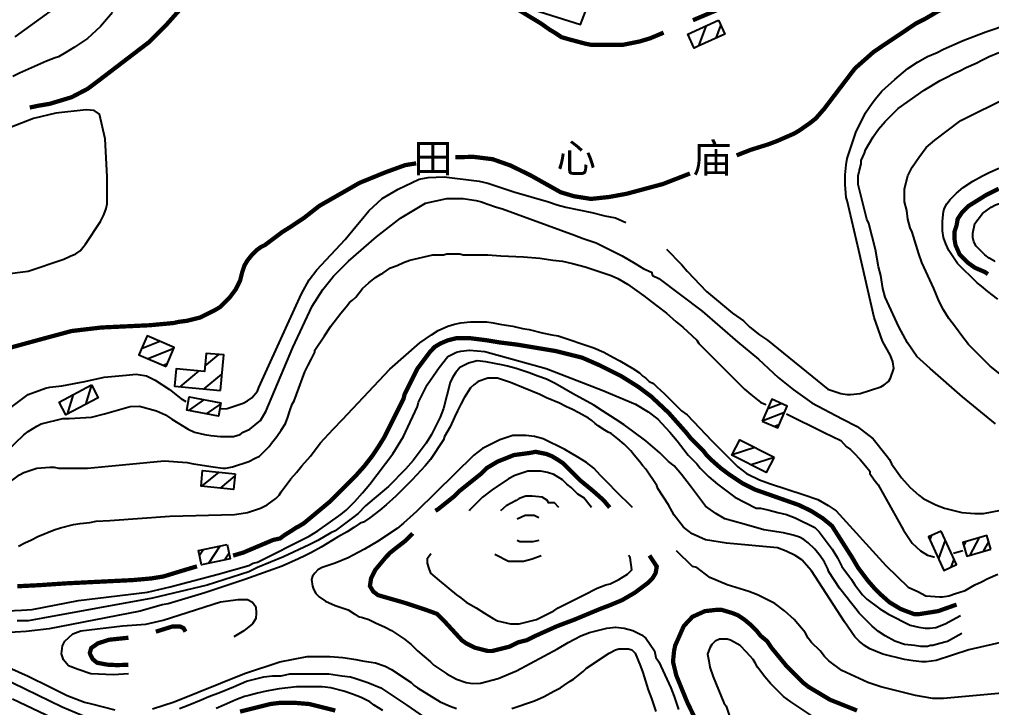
# Model space of a CAD drawing. Extents: x 35515948 to 35520624, y 3302916 to 3308279.
# Drawn here: x 35518052 to 35518622, y 3305613 to 3306017 of the extents above; entities that cross this region are included whole.
import ezdxf

# ---------------------------------------------------------------- set-up
doc = ezdxf.new("R2010")
doc.units = 0
doc.header["$LTSCALE"] = 10000
doc.header["$MEASUREMENT"] = 0
doc.layers.add('2113', color=7, linetype='CONTINUOUS')
doc.layers.add('HY_DX_DGXZ', color=3, linetype='CONTINUOUS')
doc.styles.add('仿宋体', font='')
doc.styles.get('仿宋体').set_extended_font_data('文鼎CS仿宋体')

msp = doc.modelspace()

# ---------------------------------------------------------------- linework, layer by layer
at = {"layer": '2113', "linetype": 'Continuous', "ltscale": 0.005}
for p, q in [((35518450.8, 3306001.52), (35518455.26, 3306013.44)), ((35518460.97, 3306006.15), (35518463.68, 3306013.4)), ((35518444.63, 3306007.57), (35518445.09, 3306008.81)), ((35518134.57, 3305828.22), (35518123.79, 3305823.85)), ((35518142.62, 3305824.02), (35518127.64, 3305817.95)), ((35518160.99, 3305813.68), (35518169.15, 3305820.5)), ((35518138.81, 3305815.02), (35518136.65, 3305814.14)), ((35518146.49, 3305801.59), (35518157.62, 3305810.87)), ((35518160.58, 3305800.32), (35518170.94, 3305808.97)), ((35518094.33, 3305802.71), (35518090.81, 3305791.15)), ((35518083.63, 3305797.02), (35518080.11, 3305785.45)), ((35518160.55, 3305794.08), (35518151.23, 3305787.68)), ((35518170.23, 3305791.53), (35518161.77, 3305785.72)), ((35518491.14, 3305788.78), (35518498.96, 3305791.84)), ((35518487.99, 3305781.58), (35518500.99, 3305786.66)), ((35518495.06, 3305778.38), (35518497.84, 3305779.46)), ((35518483.52, 3305765.96), (35518470.23, 3305761.63)), ((35518494.85, 3305760.14), (35518481.42, 3305755.76)), ((35518169.05, 3305751.45), (35518159.02, 3305743.2)), ((35518178.53, 3305749.3), (35518169.82, 3305742.15)), ((35518587.01, 3305714.17), (35518586.19, 3305711.96)), ((35518595.26, 3305711.58), (35518591.3, 3305700.87)), ((35518606.17, 3305708.27), (35518607.52, 3305710.74)), ((35518609.85, 3305702.76), (35518615.49, 3305713.07)), ((35518617.82, 3305705.09), (35518620.8, 3305710.54)), ((35518160.12, 3305706.17), (35518157.81, 3305702.67)), ((35518169.66, 3305708.13), (35518162.97, 3305697.98)), ((35518175.12, 3305703.92), (35518172.5, 3305699.94)), ((35518600.37, 3305700.49), (35518598.62, 3305695.75))]:
    msp.add_line(p, q, dxfattribs=at)
for points in [[(35518321.16, 3306048.43), (35518329.72, 3306030.6), (35518381.34, 3306014.04), (35518384.29, 3306021.8), (35518335.66, 3306038.79), (35518329.35, 3306051.76)], [(35518462.21, 3306016.61), (35518465.94, 3306008.42), (35518450.3, 3306001.29), (35518447.97, 3306000.23), (35518444.24, 3306008.42)], [(35518138.17, 3305813.5), (35518142.91, 3305824.69), (35518126.99, 3305831.43), (35518122.26, 3305820.24)], [(35518170.09, 3305799.46), (35518171.96, 3305820.24), (35518161.66, 3305821.17), (35518160.71, 3305810.59), (35518144.05, 3305812.09), (35518143.13, 3305801.89)], [(35518094.32, 3305802.72), (35518098.35, 3305795.17), (35518079.43, 3305785.08), (35518075.4, 3305792.63)], [(35518170.37, 3305792.25), (35518168.91, 3305784.39), (35518150.28, 3305787.85), (35518151.74, 3305795.71)], [(35518487.95, 3305781.49), (35518496.99, 3305777.53), (35518502.56, 3305790.26), (35518493.52, 3305794.21)], [(35518494.88, 3305760.19), (35518490.33, 3305751.24), (35518470.16, 3305761.49), (35518474.71, 3305770.44)], [(35518178.65, 3305750.5), (35518177.75, 3305741.37), (35518158.66, 3305743.24), (35518159.56, 3305752.38)], [(35518592.83, 3305716.85), (35518585.49, 3305713.48), (35518594.53, 3305693.87), (35518601.86, 3305697.25)], [(35518622.03, 3305706.33), (35518619.7, 3305714.3), (35518605.62, 3305710.18), (35518607.95, 3305702.21)], [(35518174.06, 3305709.04), (35518175.8, 3305700.62), (35518158.95, 3305697.15), (35518157.22, 3305705.58)]]:
    msp.add_lwpolyline(points, close=True, dxfattribs=at)
at = {"layer": 'HY_DX_DGXZ', "linetype": 'Continuous', "ltscale": 0.005, "const_width": 2.5}
for points, elevation in [([(35518058.18, 3305965.37), (35518063.57, 3305966.5), (35518069.96, 3305967.56), (35518082.71, 3305971.41), (35518092.25, 3305976.39), (35518098.9, 3305981.4), (35518128.53, 3306004.03), (35518137.78, 3306013.27), (35518146.76, 3306023.39), (35518149.81, 3306029.23), (35518153.04, 3306039.35), (35518159.49, 3306058.96), (35518163.41, 3306063.33), (35518166.38, 3306065.16), (35518172.4, 3306066.81), (35518180.5, 3306067.51), (35518189.92, 3306066.12), (35518204.75, 3306060.36), (35518209.25, 3306057.41)], 400), ([(35518627.34, 3306048.55), (35518621.63, 3306040.93), (35518616.55, 3306035.85), (35518610.2, 3306031.4), (35518603.85, 3306027.59), (35518591.15, 3306021.88), (35518583.53, 3306017.43), (35518578.45, 3306014.89), (35518553.33, 3305998.04), (35518542.29, 3305988.28), (35518524.32, 3305964.66), (35518519.39, 3305959.01), (35518516.22, 3305956.47), (35518509.87, 3305952.03), (35518506.69, 3305950.12), (35518496.53, 3305945.68), (35518491.45, 3305943.77), (35518481.29, 3305940.6), (35518472.9, 3305937.33)], 400), ([(35518341.57, 3306024.66), (35518358.13, 3306014.67), (35518363.18, 3306011.08), (35518366.36, 3306009.18), (35518370.17, 3306006.64), (35518374.61, 3306005.37), (35518384.14, 3306002.83), (35518387.31, 3306002.19), (35518406.36, 3306002.19), (35518415.89, 3306004.1), (35518422.24, 3306006), (35518430.07, 3306009.31)], 400), ([(35518447.26, 3306016.58), (35518465.65, 3306024.35)], 400), ([(35518284.92, 3305932.63), (35518278.48, 3305931.59), (35518267.13, 3305927.49), (35518251.69, 3305921.19), (35518228.05, 3305907.65), (35518219.04, 3305900.59), (35518211.42, 3305895.51), (35518206.34, 3305892.34), (35518201.26, 3305888.53), (35518196.18, 3305884.72), (35518193.64, 3305883.45), (35518191.1, 3305881.54), (35518188.56, 3305879), (35518186.02, 3305875.83), (35518184.11, 3305872.65), (35518182.84, 3305868.84), (35518181.57, 3305863.76), (35518179.03, 3305858.68), (35518175.22, 3305853.6), (35518170.14, 3305848.52), (35518166.97, 3305846.62), (35518158.08, 3305842.17), (35518155.54, 3305841.54), (35518150.46, 3305840.27), (35518145.38, 3305839.63), (35518142.84, 3305839), (35518128.41, 3305837.66), (35518100.19, 3305836.34), (35518082.77, 3305834.29), (35518062.91, 3305828.93), (35518026.03, 3305818.86)], 400), ([(35518445.53, 3305926.68), (35518429.63, 3305920.49), (35518408.18, 3305914.74), (35518398.07, 3305912.9), (35518387.43, 3305911.77), (35518377.49, 3305913.34), (35518369.64, 3305915.69), (35518351.94, 3305925.64), (35518340.17, 3305931.39), (35518329.79, 3305935.05), (35518318.45, 3305936.45), (35518307.81, 3305936.21)], 400), ([(35518620.35, 3305867.64), (35518618.6, 3305868.87), (35518612.74, 3305871.38), (35518608.29, 3305874.56), (35518603.85, 3305879), (35518601.31, 3305884.72), (35518600.67, 3305888.53), (35518600.67, 3305892.34), (35518601.94, 3305896.15), (35518602.58, 3305899.96), (35518605.12, 3305903.77), (35518608.93, 3305907.58), (35518619.09, 3305913.93), (35518626.71, 3305917.74)], 425), ([(35518177.5, 3305702.55), (35518183.47, 3305704.32), (35518201, 3305711.73), (35518205.07, 3305712.63), (35518207.61, 3305714.54), (35518212.69, 3305717.71), (35518214.59, 3305718.98), (35518215.86, 3305719.62), (35518219.04, 3305721.52), (35518226.66, 3305727.87), (35518234.28, 3305734.22), (35518239.36, 3305739.3), (35518249.52, 3305749.46), (35518254.6, 3305755.17), (35518259.04, 3305760.89), (35518262.85, 3305766.6), (35518266.03, 3305771.69), (35518277.46, 3305794.54), (35518278.09, 3305797.08), (35518285.71, 3305812.33), (35518293.33, 3305822.48), (35518295.87, 3305825.02), (35518299.05, 3305826.93), (35518303.49, 3305828.83), (35518308.57, 3305830.1), (35518316.19, 3305830.1), (35518321.27, 3305829.47), (35518326.35, 3305828.83), (35518333.97, 3305827.56), (35518339.05, 3305826.93), (35518344.13, 3305826.29), (35518351.75, 3305825.02), (35518359.37, 3305823.75), (35518366.99, 3305822.48), (35518382.23, 3305818.67), (35518392.39, 3305814.23), (35518405.09, 3305807.88), (35518410.17, 3305804.71), (35518415.25, 3305801.53), (35518422.87, 3305795.81), (35518433.03, 3305786.29), (35518438.11, 3305780.58), (35518443.19, 3305774.86), (35518445.73, 3305771.69), (35518453.35, 3305764.06), (35518455.26, 3305761.52), (35518457.8, 3305758.98), (35518463.51, 3305753.9), (35518468.59, 3305750.1), (35518476.21, 3305745.02), (35518483.83, 3305741.21), (35518509.29, 3305732.26), (35518516.54, 3305728.79), (35518523.48, 3305724.39), (35518528.84, 3305719.98), (35518540.5, 3305701.71), (35518544.16, 3305695.48), (35518549.87, 3305687.87), (35518554.32, 3305682.79), (35518556.86, 3305680.25), (35518562.57, 3305675.17), (35518568.92, 3305671.35), (35518572.1, 3305670.08), (35518577.18, 3305668.18), (35518579.72, 3305668.18), (35518591.13, 3305669.97), (35518601.97, 3305673.81)], 425), ([(35518050.87, 3305684.56), (35518063.57, 3305685.19), (35518073.09, 3305685.83), (35518079.69, 3305686.27), (35518118.68, 3305688.19), (35518129.49, 3305689.15), (35518136.67, 3305690.31), (35518149.07, 3305694.1), (35518156.31, 3305696.25)], 425), ([(35518237.45, 3305611.67), (35518222.21, 3305615.48), (35518214.59, 3305616.11), (35518204.43, 3305616.11), (35518199.35, 3305615.48), (35518181.57, 3305611.03)], 425)]:
    msp.add_lwpolyline(points, dxfattribs=dict(at, elevation=elevation))
at = {"layer": 'HY_DX_DGXZ', "linetype": 'Continuous', "ltscale": 0.005}
for points, elevation in [([(35518106.75, 3306021.11), (35518099.77, 3306012.85), (35518092.15, 3306005.87), (35518084.52, 3306000.79), (35518079.45, 3305997.61), (35518075, 3305995.07), (35518073.09, 3305994.44), (35518068.02, 3305992.53), (35518052.14, 3305985.55), (35518048.33, 3305983.64)], 405), ([(35518431.69, 3305882.24), (35518440.65, 3305873.29), (35518443.83, 3305869.48), (35518455.26, 3305857.41), (35518470.5, 3305844.71), (35518474.94, 3305841.54), (35518476.85, 3305840.27), (35518480.66, 3305836.46), (35518486.37, 3305832.01), (35518491.02, 3305828.93), (35518526.38, 3305800.26), (35518534, 3305797.72), (35518537.81, 3305797.08), (35518539.71, 3305797.08), (35518545.43, 3305797.72), (35518557.49, 3305801.53), (35518559.4, 3305802.8), (35518561.94, 3305804.71), (35518563.21, 3305806.61), (35518565.11, 3305812.33), (35518564.48, 3305816.13), (35518563.21, 3305819.94), (35518558.43, 3305828.3), (35518553.7, 3305842.16), (35518544.56, 3305881.53), (35518537.81, 3305910.75), (35518537.17, 3305912.66), (35518536.54, 3305920.28), (35518536.54, 3305925.99), (35518537.17, 3305931.71), (35518537.81, 3305935.52), (35518542.89, 3305950.76), (35518548.6, 3305962.19), (35518552.41, 3305967.9), (35518554.32, 3305970.44), (35518558.13, 3305974.89), (35518565.75, 3305981.87), (35518573.37, 3305988.22), (35518579.08, 3305992.03), (35518584.8, 3305995.21), (35518590.51, 3305997.75), (35518594.32, 3305999.65), (35518605.75, 3306004.73), (35518619.09, 3306009.81), (35518632.42, 3306014.26)], 405), ([(35518624.88, 3305779.75), (35518605.43, 3305795.71), (35518586.51, 3305812.28), (35518578.66, 3305819.43), (35518573.17, 3305827.27), (35518568.11, 3305836.78), (35518561.3, 3305851.69), (35518560.03, 3305854.23), (35518558.76, 3305859.31), (35518557.49, 3305866.94), (35518556.22, 3305872.02), (35518554.32, 3305882.18), (35518550.51, 3305897.42), (35518549.24, 3305899.96), (35518544.16, 3305920.28), (35518544.16, 3305925.36), (35518544.79, 3305927.9), (35518546.06, 3305932.34), (35518546.06, 3305934.25), (35518547.97, 3305938.69), (35518548.6, 3305940.6), (35518553.05, 3305948.22), (35518556.22, 3305952.66), (35518560.03, 3305957.11), (35518567.65, 3305964.73), (35518582.89, 3305975.52), (35518592.42, 3305981.24), (35518596.23, 3305983.14), (35518600.04, 3305985.05), (35518603.85, 3305986.95), (35518607.66, 3305988.86), (35518613.37, 3305991.4), (35518617.18, 3305993.3), (35518620.99, 3305995.21), (35518626.71, 3305997.75)], 410), ([(35518627.34, 3305809.15), (35518621.63, 3305813.6), (35518616.55, 3305818.67), (35518608.93, 3305826.29), (35518605.12, 3305831.38), (35518601.31, 3305836.46), (35518597.5, 3305841.54), (35518594.32, 3305846.62), (35518591.78, 3305851.69), (35518588.61, 3305859.31), (35518581.62, 3305874.56), (35518579.72, 3305879.64), (35518575.91, 3305892.34), (35518574.64, 3305894.88), (35518573.37, 3305899.96), (35518572.73, 3305905.04), (35518571.46, 3305910.12), (35518571.46, 3305917.74), (35518573.37, 3305925.36), (35518575.91, 3305930.44), (35518579.72, 3305936.15), (35518584.16, 3305941.87), (35518589.24, 3305946.31), (35518604.48, 3305957.74), (35518609.56, 3305960.28), (35518627.34, 3305969.17)], 415), ([(35518018.47, 3305864.56), (35518057.22, 3305869.34), (35518078.17, 3305876.33), (35518081.98, 3305878.23), (35518085.16, 3305879.5), (35518087.7, 3305881.41), (35518090.88, 3305885.22), (35518099.77, 3305898.55), (35518101.67, 3305902.36), (35518102.94, 3305906.17), (35518103.64, 3305908.91), (35518103.64, 3305914.26), (35518103.64, 3305924.66), (35518102.38, 3305947.02), (35518099.03, 3305961.55), (35518095.96, 3305963.56), (35518091.19, 3305964.09), (35518073.48, 3305962.08), (35518060.34, 3305959), (35518046.24, 3305953.39)], 395), ([(35518626.07, 3305852.96), (35518620.36, 3305857.41), (35518616.55, 3305860.58), (35518614.01, 3305862.49), (35518602.58, 3305873.92), (35518597.5, 3305881.54), (35518595.59, 3305885.35), (35518594.32, 3305889.16), (35518593.69, 3305892.97), (35518593.69, 3305898.69), (35518594.32, 3305904.4), (35518594.96, 3305906.31), (35518596.23, 3305908.85), (35518598.13, 3305911.39), (35518601.94, 3305915.2), (35518605.75, 3305918.37), (35518611.47, 3305922.18), (35518617.18, 3305925.36), (35518620.99, 3305927.26), (35518626.71, 3305929.8)], 420), ([(35518169.91, 3305788.59), (35518173.95, 3305788.83), (35518183.48, 3305792), (35518186.02, 3305793.27), (35518188.56, 3305795.18), (35518191.73, 3305798.99), (35518192.66, 3305801.22), (35518209.37, 3305838.07), (35518217.56, 3305856.02), (35518222.21, 3305864.4), (35518226.66, 3305870.11), (35518243.17, 3305887.89), (35518249.52, 3305895.51), (35518252.69, 3305899.32), (35518257.07, 3305904.79), (35518264.91, 3305911.95), (35518274.42, 3305917.53), (35518286.63, 3305923.28), (35518291.95, 3305924.42), (35518301.36, 3305924.68), (35518321.91, 3305922.18), (35518326.99, 3305920.91), (35518342.23, 3305915.83), (35518362.55, 3305910.12), (35518367.63, 3305908.21), (35518372.71, 3305906.94), (35518387.95, 3305903.77), (35518395.57, 3305901.86), (35518401.92, 3305900.59), (35518407.94, 3305897.99)], 405), ([(35518039.44, 3305758.85), (35518054.68, 3305773.46), (35518057.22, 3305775.36), (35518062.3, 3305778.54), (35518064.84, 3305779.81), (35518077.54, 3305782.98), (35518081.35, 3305782.98), (35518094.47, 3305783.79), (35518102.12, 3305785.65), (35518117.02, 3305789.95), (35518122.6, 3305790.13), (35518132.46, 3305787.42), (35518137.76, 3305785.02), (35518141.57, 3305782.48), (35518151.09, 3305776.77), (35518154.9, 3305774.86), (35518160.62, 3305773.59), (35518164.43, 3305772.96), (35518170.14, 3305772.32), (35518177.76, 3305772.32), (35518181.57, 3305773.59), (35518183.48, 3305774.86), (35518187.29, 3305776.77), (35518193.64, 3305781.85), (35518196.76, 3305787.04), (35518212.52, 3305824.53), (35518223.87, 3305848.78), (35518230.17, 3305858.54), (35518236.47, 3305866.42), (35518245.12, 3305875.32), (35518261.69, 3305889.62), (35518275.73, 3305900.44), (35518290.29, 3305909.24), (35518302.86, 3305912.02), (35518312.38, 3305912.02), (35518316.19, 3305911.39), (35518320, 3305910.75), (35518323.18, 3305910.12), (35518326.35, 3305908.85), (35518332.07, 3305906.94), (35518335.55, 3305906.02), (35518377.79, 3305890.43), (35518382.87, 3305888.53), (35518390.49, 3305885.99), (35518405.73, 3305878.37), (35518413.35, 3305873.92), (35518418.43, 3305870.75), (35518422.87, 3305868.84), (35518423.51, 3305866.94), (35518427.32, 3305865.03), (35518452.74, 3305846.02), (35518473.43, 3305828.03), (35518485.7, 3305817.86), (35518497.22, 3305807.04), (35518506.02, 3305799.89), (35518517.1, 3305792.22), (35518534.78, 3305782.85), (35518543.6, 3305778.18), (35518553.11, 3305771.03), (35518560.67, 3305761.52), (35518562.57, 3305758.98), (35518563.84, 3305756.44), (35518569.56, 3305748.19), (35518574.64, 3305742.48), (35518579.72, 3305738.03), (35518582.26, 3305736.12), (35518589.88, 3305732.31), (35518594.96, 3305730.41), (35518605.12, 3305727.87), (35518612.74, 3305727.23), (35518617.82, 3305727.23), (35518627.98, 3305729.14)], 410), ([(35518044.52, 3305744.25), (35518052.14, 3305749.96), (35518054.68, 3305751.23), (35518062.3, 3305753.77), (35518069.92, 3305754.4), (35518072.46, 3305754.4), (35518075, 3305753.77), (35518077.54, 3305753.77), (35518082.62, 3305753.77), (35518092.08, 3305753.77), (35518112.66, 3305755.77), (35518137.08, 3305758.12), (35518150.46, 3305757.08), (35518154.27, 3305756.44), (35518158.08, 3305755.81), (35518161.89, 3305755.17), (35518165.7, 3305754.54), (35518171.41, 3305753.9), (35518173.32, 3305753.9), (35518177.13, 3305754.54), (35518186.65, 3305757.71), (35518190.46, 3305759.62), (35518193, 3305760.89), (35518198.72, 3305766.6), (35518199.99, 3305768.51), (35518203.16, 3305772.32), (35518205.7, 3305776.13), (35518208.24, 3305779.94), (35518209.51, 3305783.75), (35518210.78, 3305787.56), (35518212.05, 3305791.37), (35518213.32, 3305793.27), (35518214.59, 3305797.08), (35518219.67, 3305810.42), (35518221.58, 3305814.23), (35518223.48, 3305818.04), (35518225.39, 3305821.85), (35518225.39, 3305823.12), (35518231.1, 3305831.38), (35518234.91, 3305837.09), (35518240.63, 3305844.71), (35518243.8, 3305848.52), (35518245.71, 3305851.06), (35518247.61, 3305852.33), (35518249.52, 3305854.23), (35518253.33, 3305859.31), (35518257.14, 3305862.49), (35518260.95, 3305865.67), (35518264.12, 3305867.57), (35518265.39, 3305868.21), (35518269.84, 3305871.38), (35518273.65, 3305872.65), (35518277.46, 3305874.56), (35518281.27, 3305875.83), (35518294.6, 3305879), (35518298.41, 3305879), (35518300.95, 3305879), (35518302.86, 3305879.64), (35518310.48, 3305879.64), (35518312.38, 3305879), (35518321.91, 3305879), (35518325.08, 3305879), (35518326.99, 3305879), (35518334.61, 3305878.37), (35518347.94, 3305877.73), (35518357.47, 3305877.1), (35518361.28, 3305876.46), (35518365.09, 3305875.83), (35518370.8, 3305875.19), (35518376.52, 3305873.92), (35518384.14, 3305872.02), (35518399.38, 3305866.94), (35518403.19, 3305865.03), (35518408.9, 3305861.85), (35518418.43, 3305854.87), (35518426.05, 3305849.15), (35518431.76, 3305844.71), (35518437.48, 3305839.63), (35518441.29, 3305836.46), (35518449.54, 3305828.83), (35518450.81, 3305826.93), (35518477.48, 3305800.26), (35518481.29, 3305797.08), (35518485.1, 3305793.91), (35518487.01, 3305792.64), (35518489.55, 3305791.37), (35518490.04, 3305791.04)], 415), ([(35518051.51, 3305708.05), (35518055.31, 3305709.96), (35518059.12, 3305711.86), (35518062.94, 3305713.77), (35518072.46, 3305717.58), (35518076.27, 3305718.85), (35518083.89, 3305720.75), (35518087.7, 3305721.38), (35518093.41, 3305722.02), (35518097.23, 3305722.65), (35518105.1, 3305723.18), (35518140.3, 3305725.77), (35518178.4, 3305726.6), (35518182.21, 3305727.23), (35518186.02, 3305727.87), (35518193.64, 3305730.41), (35518197.45, 3305732.31), (35518202.53, 3305736.12), (35518204.43, 3305738.03), (35518205.7, 3305739.94), (35518211.42, 3305747.56), (35518214.59, 3305751.37), (35518217.77, 3305755.17), (35518222.85, 3305760.89), (35518228.56, 3305768.51), (35518236.18, 3305776.77), (35518241.9, 3305782.48), (35518244.6, 3305785.59), (35518269.53, 3305811.84), (35518287.06, 3305827.27), (35518293.97, 3305832.01), (35518297.78, 3305834.55), (35518303.49, 3305837.09), (35518307.3, 3305838.36), (35518311.11, 3305839), (35518316.83, 3305839.63), (35518326.35, 3305839.63), (35518330.16, 3305839), (35518333.97, 3305838.36), (35518337.78, 3305837.73), (35518341.59, 3305837.09), (35518347.31, 3305835.82), (35518351.12, 3305835.19), (35518358.74, 3305833.28), (35518364.45, 3305832.01), (35518368.26, 3305831.38), (35518389.22, 3305824.39), (35518394.93, 3305821.85), (35518400.65, 3305818.67), (35518404.46, 3305816.77), (35518412.08, 3305812.33), (35518415.89, 3305809.79), (35518417.79, 3305807.88), (35518419.7, 3305806.61), (35518421.6, 3305804.71), (35518424.14, 3305803.44), (35518426.05, 3305801.53), (35518430.49, 3305797.72), (35518440.65, 3305787.56), (35518443.83, 3305785.02), (35518458.43, 3305769.78), (35518473.67, 3305754.54), (35518478.75, 3305750.73), (35518486.37, 3305746.92), (35518492.27, 3305744.86), (35518512.44, 3305738.24), (35518520.64, 3305735.41), (35518526.63, 3305731.94), (35518531.36, 3305728.79), (35518560.36, 3305696.67), (35518573.6, 3305684.07), (35518579.27, 3305681.55), (35518584, 3305679.03), (35518592.2, 3305678.4), (35518593.69, 3305678.34), (35518597.5, 3305678.98), (35518601.31, 3305680.25), (35518603.21, 3305680.88), (35518607.02, 3305682.15), (35518612.74, 3305685.33), (35518616.55, 3305687.23), (35518620.36, 3305689.13), (35518626.07, 3305691.67)], 420), ([(35518047.06, 3305789.33), (35518057.22, 3305796.95), (35518067.38, 3305800.76), (35518069.92, 3305801.4), (35518076.95, 3305802.03), (35518090.51, 3305804.69), (35518101.85, 3305807.22), (35518114.76, 3305808.35), (35518120.69, 3305809.05), (35518126.7, 3305807.92), (35518131.76, 3305805.39), (35518140.13, 3305799.89), (35518146.76, 3305794.75), (35518149.68, 3305792.93)], 405), ([(35518502.18, 3305785.65), (35518524.29, 3305774.76), (35518534.07, 3305770.03), (35518537.17, 3305766.6), (35518539.71, 3305764.7), (35518541.62, 3305762.79), (35518545.43, 3305758.98), (35518548.6, 3305755.17), (35518551.14, 3305752), (35518551.14, 3305750.73), (35518553.68, 3305746.92), (35518555.9, 3305744), (35518570.81, 3305717.49), (35518575.96, 3305709.9), (35518580.75, 3305705.28), (35518584.94, 3305702.75), (35518588.6, 3305701.79), (35518589.07, 3305701.83)], 415), ([(35518600.13, 3305703.96), (35518605.6, 3305705.47)], 415)]:
    msp.add_lwpolyline(points, dxfattribs=dict(at, elevation=elevation))
at = {"layer": 'HY_DX_DGXZ', "linetype": 'Continuous', "ltscale": 0.005, "flags": 128}
for points, elevation in [([(35518624.67, 3305874.84), (35518624.17, 3305875.19), (35518620.99, 3305877.1), (35518618.45, 3305879), (35518613.37, 3305884.08), (35518612.1, 3305886.62), (35518611.47, 3305889.16), (35518611.47, 3305891.7), (35518612.74, 3305897.42), (35518617.18, 3305903.13), (35518622.26, 3305906.94), (35518624.8, 3305908.21), (35518629.88, 3305910.12), (35518632.42, 3305910.75), (35518637.5, 3305911.39), (35518642.58, 3305912.66), (35518650.2, 3305913.29), (35518655.28, 3305913.93), (35518660.36, 3305914.56), (35518670.52, 3305915.2), (35518686.25, 3305915.52), (35518742.68, 3305914.58), (35518774.52, 3305914.58), (35518811.82, 3305916.69)], 430), ([(35518040.71, 3305669.95), (35518053.41, 3305670.58), (35518059.55, 3305670.97), (35518086.85, 3305676.16), (35518127.23, 3305681.04), (35518140.57, 3305684.27), (35518168.73, 3305691.68), (35518186.65, 3305696.75), (35518189.19, 3305698.02), (35518191.73, 3305698.66), (35518222.21, 3305713.9), (35518227.29, 3305717.08), (35518240.63, 3305726.6), (35518243.8, 3305729.14), (35518248.88, 3305734.22), (35518253.33, 3305739.3), (35518257.77, 3305744.38), (35518271.11, 3305762.16), (35518274.28, 3305767.24), (35518277.46, 3305772.32), (35518278.73, 3305774.86), (35518285.71, 3305790.1), (35518286.35, 3305792.64), (35518291.43, 3305802.8), (35518298.41, 3305812.96), (35518303.49, 3305819.31), (35518308.57, 3305821.85), (35518311.11, 3305822.48), (35518316.19, 3305823.12), (35518325.25, 3305822.32), (35518361.18, 3305812.24), (35518393.96, 3305799.64), (35518413.51, 3305791.45), (35518420.97, 3305786.92), (35518426.68, 3305782.48), (35518433.67, 3305774.86), (35518438.11, 3305769.78), (35518441.92, 3305764.7), (35518444.46, 3305761.52), (35518449.54, 3305756.44), (35518451.45, 3305753.9), (35518456.53, 3305748.83), (35518461.61, 3305744.38), (35518471.77, 3305736.76), (35518484.47, 3305730.41), (35518487.01, 3305730.41), (35518492.09, 3305729.14), (35518497.17, 3305727.87), (35518502.25, 3305726.6), (35518507.33, 3305724.69), (35518518.76, 3305718.98), (35518521.3, 3305716.44), (35518528.92, 3305706.28), (35518532.09, 3305701.2), (35518534.63, 3305696.12), (35518540.35, 3305688.5), (35518542.25, 3305685.33), (35518546.7, 3305679.61), (35518549.24, 3305677.07), (35518556.86, 3305671.35), (35518561.94, 3305668.18), (35518574.64, 3305661.83), (35518579.72, 3305660.56), (35518583.53, 3305659.92), (35518586.07, 3305659.92), (35518589.73, 3305660.46), (35518595.31, 3305662.55), (35518604.19, 3305667.47)], 430), ([(35518605.06, 3305656.93), (35518596.71, 3305652.18), (35518591.39, 3305650.78), (35518587.97, 3305649.77), (35518586.7, 3305649.77), (35518584.8, 3305649.13), (35518580.99, 3305649.13), (35518577.18, 3305649.77), (35518571.46, 3305650.4), (35518565.75, 3305652.31), (35518560.03, 3305655.48), (35518556.22, 3305658.02), (35518552.41, 3305661.19), (35518544.79, 3305668.81), (35518542.89, 3305671.35), (35518539.71, 3305675.17), (35518537.81, 3305677.71), (35518533.36, 3305683.42), (35518527.01, 3305692.94), (35518526.38, 3305694.85), (35518524.47, 3305698.66), (35518521.93, 3305702.47), (35518518.76, 3305706.28), (35518514.95, 3305710.09), (35518512.41, 3305712), (35518509.87, 3305713.27), (35518506.06, 3305714.54), (35518500.34, 3305715.81), (35518496.53, 3305716.44), (35518492.72, 3305717.08), (35518488.91, 3305717.71), (35518477.34, 3305720.93), (35518465.99, 3305724.08), (35518460.63, 3305727.23), (35518454.64, 3305731.64), (35518445.82, 3305743.3), (35518440.65, 3305750.1), (35518436.21, 3305755.17), (35518433.03, 3305757.71), (35518427.95, 3305762.79), (35518419.7, 3305769.78), (35518412.08, 3305775.5), (35518407, 3305779.31), (35518401.92, 3305782.48), (35518394.3, 3305787.56), (35518389.22, 3305790.73), (35518376.52, 3305797.72), (35518366.36, 3305803.44), (35518361.28, 3305805.98), (35518356.2, 3305807.88), (35518351.12, 3305809.79), (35518343.5, 3305812.33), (35518338.42, 3305813.6), (35518335.88, 3305814.23), (35518325.72, 3305816.13), (35518320.64, 3305816.77), (35518315.56, 3305815.5), (35518310.48, 3305812.96), (35518307.94, 3305809.79), (35518306.03, 3305806.61), (35518304.76, 3305804.07), (35518300.95, 3305788.83), (35518299.05, 3305783.75), (35518293.97, 3305773.59), (35518290.79, 3305768.51), (35518283.17, 3305758.35), (35518278.73, 3305753.27), (35518268.57, 3305743.11), (35518260.31, 3305736.12), (35518255.23, 3305731.68), (35518250.79, 3305727.23), (35518247.61, 3305724.69), (35518237.45, 3305717.08), (35518234.91, 3305715.81), (35518227.29, 3305711.36), (35518222.21, 3305708.82), (35518206.97, 3305701.83), (35518199.35, 3305698.66), (35518191.73, 3305695.48), (35518186.65, 3305692.94), (35518162.28, 3305685.23), (35518130.19, 3305677.55), (35518065.77, 3305665.94), (35518057.22, 3305664.23), (35518050.87, 3305664.23)], 435), ([(35518641.69, 3305654.78), (35518609.22, 3305647.22), (35518589.99, 3305640.92), (35518584.16, 3305640.24), (35518581.62, 3305640.24), (35518576.54, 3305640.88), (35518571.46, 3305641.51), (35518558.76, 3305644.69), (35518551.14, 3305647.86), (35518547.97, 3305649.77), (35518544.79, 3305652.31), (35518542.25, 3305654.85), (35518536.29, 3305663.61), (35518516.74, 3305693.53), (35518511.07, 3305700.15), (35518507.29, 3305702.67), (35518501.93, 3305705.19), (35518496.88, 3305707.08), (35518466.94, 3305709.91), (35518454.57, 3305711.73), (35518446.73, 3305715.22), (35518441.67, 3305719.15), (35518436.35, 3305726.3), (35518433.03, 3305732.31), (35518426.68, 3305741.84), (35518426.05, 3305743.75), (35518419.7, 3305753.27), (35518417.79, 3305755.17), (35518415.89, 3305757.71), (35518412.71, 3305761.52), (35518410.81, 3305764.06), (35518407, 3305767.88), (35518403.19, 3305771.05), (35518399.38, 3305774.23), (35518397.47, 3305774.86), (35518395.57, 3305776.13), (35518391.76, 3305778.67), (35518389.85, 3305779.94), (35518387.95, 3305781.85), (35518386.04, 3305783.12), (35518380.33, 3305786.29), (35518376.52, 3305788.19), (35518372.71, 3305790.1), (35518368.9, 3305792), (35518361.28, 3305795.18), (35518357.47, 3305797.08), (35518347.94, 3305800.9), (35518340.32, 3305804.07), (35518332.7, 3305806.61), (35518326.99, 3305806.61), (35518321.27, 3305804.71), (35518318.73, 3305802.8), (35518316.83, 3305800.9), (35518313.02, 3305795.18), (35518311.11, 3305791.37), (35518309.21, 3305787.56), (35518307.3, 3305783.75), (35518304.76, 3305778.04), (35518301.59, 3305772.32), (35518300.95, 3305770.42), (35518293.33, 3305758.98), (35518290.16, 3305755.17), (35518282.54, 3305746.92), (35518273.01, 3305737.4), (35518267.3, 3305732.31), (35518263.49, 3305729.14), (35518257.77, 3305724.69), (35518253.96, 3305722.15), (35518252.06, 3305721.52), (35518248.25, 3305718.98), (35518244.44, 3305716.44), (35518238.72, 3305713.27), (35518229.2, 3305707.55), (35518223.48, 3305704.38), (35518219.67, 3305702.47), (35518215.86, 3305700.56), (35518206.21, 3305696.37), (35518184.46, 3305688.49), (35518160.82, 3305680.62), (35518139.43, 3305674.33), (35518135.95, 3305673.63), (35518123.04, 3305669.97), (35518069.5, 3305659.6), (35518056.1, 3305658.07), (35518043.17, 3305657.22)], 440), ([(35518411.82, 3305730.75), (35518401.82, 3305740.6), (35518398.11, 3305744.38), (35518393.03, 3305749.46), (35518389.22, 3305753.9), (35518384.77, 3305757.08), (35518379.69, 3305760.25), (35518372.07, 3305764.7), (35518359.37, 3305771.05), (35518354.29, 3305772.32), (35518349.21, 3305772.96), (35518341.59, 3305772.96), (35518333.97, 3305770.42), (35518323.81, 3305765.33), (35518318.73, 3305761.52), (35518285.08, 3305728.5), (35518285.08, 3305728.5)], 445), ([(35518387.72, 3305730.75), (35518383.33, 3305736.41), (35518379.69, 3305738.67), (35518375.88, 3305742.48), (35518373.34, 3305744.38), (35518370.8, 3305746.92), (35518365.72, 3305750.1), (35518361.91, 3305751.37), (35518358.1, 3305752), (35518350.48, 3305752), (35518342.86, 3305749.46), (35518339.05, 3305747.56), (35518329.53, 3305741.21), (35518323.81, 3305736.76), (35518316.19, 3305729.14), (35518315.92, 3305728.82)], 455), ([(35518368.67, 3305730.75), (35518365.98, 3305733.45), (35518362.55, 3305733.58), (35518361.91, 3305734.85), (35518358.74, 3305736.76), (35518353.02, 3305737.4), (35518349.21, 3305737.4), (35518345.4, 3305736.12), (35518343.5, 3305734.85), (35518337.78, 3305731.68), (35518334.36, 3305728.82)], 460), ([(35518285.08, 3305728.5), (35518283.17, 3305726.6), (35518277.46, 3305721.52), (35518273.65, 3305718.35), (35518262.22, 3305710.73), (35518254.6, 3305706.28), (35518250.79, 3305704.38), (35518245.07, 3305701.2), (35518237.45, 3305698.02), (35518229.83, 3305695.48), (35518227.29, 3305694.21), (35518225.39, 3305692.31), (35518224.12, 3305690.4), (35518223.48, 3305688.5), (35518224.12, 3305684.69), (35518224.75, 3305682.79), (35518226.02, 3305680.25), (35518227.93, 3305678.34), (35518231.74, 3305675.8), (35518237.45, 3305673.26), (35518245.07, 3305670.72), (35518248.88, 3305668.18), (35518250.79, 3305666.91), (35518253.33, 3305666.27), (35518257.14, 3305665), (35518260.95, 3305663.1), (35518266.66, 3305660.56), (35518270.47, 3305658.65), (35518278.09, 3305653.58), (35518281.9, 3305650.4), (35518285.71, 3305646.59), (35518289.52, 3305643.42), (35518293.33, 3305640.24), (35518295.24, 3305638.33), (35518302.86, 3305633.25), (35518308.57, 3305630.08), (35518314.29, 3305628.17), (35518318.1, 3305627.54), (35518322.7, 3305627.71), (35518333.1, 3305630.54), (35518343.82, 3305634.95), (35518367.78, 3305647.87), (35518373.98, 3305651.67), (35518381.6, 3305655.48), (35518386.68, 3305657.38), (35518396.84, 3305659.92), (35518401.92, 3305660.56), (35518407, 3305659.92), (35518412.08, 3305658.65), (35518417.16, 3305656.12), (35518419.7, 3305654.21), (35518424.78, 3305646.59), (35518425.41, 3305642.78), (35518427.32, 3305640.24), (35518434.3, 3305625), (35518436.21, 3305619.92), (35518438.75, 3305612.3)], 445), ([(35518344.23, 3305724.2), (35518348.89, 3305726.3), (35518354.21, 3305726.3), (35518356.9, 3305724.89)], 465), ([(35518356.9, 3305711.31), (35518353.25, 3305710.6), (35518345.66, 3305710.6), (35518344.23, 3305711.34)], 465), ([(35518628.61, 3305621.83), (35518594.32, 3305618.65), (35518591.78, 3305618.65), (35518587.97, 3305618.65), (35518577.81, 3305620.56), (35518557.49, 3305625.63), (35518549.87, 3305628.17), (35518537.17, 3305633.89), (35518534.63, 3305635.16), (35518527.01, 3305640.88), (35518524.47, 3305643.42), (35518521.93, 3305646.59), (35518516.85, 3305651.67), (35518514.95, 3305654.21), (35518513.04, 3305657.38), (35518506.69, 3305665), (35518500.98, 3305670.08), (35518495.26, 3305674.53), (35518485.1, 3305679.61), (35518480.02, 3305681.52), (35518467.32, 3305685.33), (35518457.16, 3305689.77), (35518449.54, 3305695.48), (35518447, 3305696.12), (35518437.61, 3305705.37)], 445), ([(35518293.68, 3305703.45), (35518293.33, 3305703.1), (35518291.43, 3305700.56), (35518291.43, 3305698.02), (35518292.06, 3305695.48), (35518293.33, 3305692.31), (35518298.41, 3305687.87), (35518308.57, 3305679.61), (35518311.11, 3305677.71), (35518314.29, 3305675.17), (35518320, 3305671.99), (35518325.08, 3305668.81), (35518330.16, 3305665.64), (35518332.7, 3305664.37), (35518340.32, 3305662.46), (35518345.4, 3305662.46), (35518355.56, 3305665), (35518365.72, 3305670.08), (35518368.26, 3305671.99), (35518378.42, 3305677.07), (35518383.5, 3305679.61), (35518391.12, 3305683.42), (35518396.2, 3305685.33), (35518398.74, 3305685.96), (35518403.82, 3305688.5), (35518408.9, 3305691.67), (35518411.44, 3305694.21), (35518410.54, 3305701.36), (35518409.56, 3305702.62)], 455), ([(35518330.97, 3305703.45), (35518331.43, 3305703.1), (35518339.05, 3305699.29), (35518342.86, 3305699.29), (35518347.94, 3305699.29), (35518353.02, 3305700.56), (35518358.2, 3305702.62)], 460), ([(35518116.09, 3305633.25), (35518107.41, 3305632.52), (35518093.94, 3305633.16), (35518086.63, 3305635.71), (35518081.01, 3305637.93), (35518077.94, 3305641.32), (35518076.88, 3305644.93), (35518077.41, 3305649.7), (35518078.78, 3305652.45), (35518083.55, 3305656.69), (35518088.09, 3305658.35), (35518112.68, 3305661.29), (35518126.27, 3305662.38), (35518136.38, 3305664.65), (35518170.13, 3305675.46), (35518180.5, 3305676.85), (35518186, 3305676.85), (35518188.79, 3305675.29), (35518190.88, 3305672.5), (35518191.05, 3305668.83), (35518190.88, 3305665.61), (35518188.79, 3305662.55), (35518183.73, 3305658.46), (35518178.01, 3305654.89)], 445), ([(35518518.12, 3305607.85), (35518504.79, 3305616.75), (35518500.34, 3305619.92), (35518496.53, 3305623.73), (35518492.72, 3305627.54), (35518489.55, 3305631.35), (35518485.1, 3305637.06), (35518483.83, 3305639.6), (35518482.56, 3305641.51), (35518478.75, 3305645.96), (35518474.94, 3305649.77), (35518469.23, 3305652.94), (35518467.32, 3305653.58), (35518462.88, 3305653.58), (35518460.34, 3305652.31), (35518458.43, 3305650.4), (35518457.16, 3305648.5), (35518455.89, 3305644.69), (35518456.53, 3305640.88), (35518457.16, 3305637.06), (35518459.07, 3305631.35), (35518462.24, 3305623.73), (35518465.42, 3305616.11), (35518466.69, 3305614.21), (35518469.23, 3305606.58)], 455), ([(35517997.36, 3305652.59), (35518077.11, 3305613.85), (35518099.49, 3305604.48)], 435), ([(35518340.96, 3305612.94), (35518354.29, 3305617.38), (35518360.01, 3305619.92), (35518365.72, 3305623.1), (35518369.53, 3305625), (35518371.44, 3305626.27), (35518375.25, 3305628.81), (35518377.15, 3305630.08), (35518382.87, 3305634.52), (35518384.77, 3305636.43), (35518398.11, 3305645.32), (35518401.92, 3305647.23), (35518403.82, 3305647.86), (35518409.54, 3305647.86), (35518411.44, 3305647.23), (35518413.35, 3305645.32), (35518416.52, 3305637.7), (35518417.79, 3305633.89), (35518420.97, 3305623.73), (35518422.87, 3305618.65), (35518425.41, 3305611.03)], 440), ([(35518034.36, 3305642.01), (35518057.22, 3305631.85), (35518062.3, 3305629.31), (35518064.84, 3305628.04), (35518069.92, 3305625.5), (35518080.08, 3305620.42), (35518085.16, 3305618.52), (35518090.24, 3305616.61), (35518094.5, 3305615.54), (35518108.04, 3305612.06)], 440), ([(35518130.19, 3305612.76), (35518142.85, 3305616.68), (35518184.14, 3305633.37), (35518204.95, 3305640.3), (35518221.02, 3305643.45), (35518230.47, 3305643.42), (35518234.28, 3305643.42), (35518241.9, 3305642.78), (35518245.71, 3305642.15), (35518249.52, 3305641.51), (35518253.33, 3305640.88), (35518257.14, 3305640.24), (35518260.95, 3305639.6), (35518266.66, 3305637.7), (35518270.47, 3305635.79), (35518281.9, 3305628.17), (35518283.81, 3305626.27), (35518285.71, 3305625), (35518299.05, 3305616.75), (35518304.76, 3305614.21), (35518308.57, 3305612.94)], 440), ([(35518146.01, 3305612.94), (35518151.09, 3305614.84), (35518158.71, 3305618.02), (35518163.16, 3305619.92), (35518170.14, 3305622.46), (35518177.76, 3305625.63), (35518185.38, 3305628.81), (35518195.54, 3305631.35), (35518200.62, 3305631.98), (35518205.7, 3305631.98), (35518210.78, 3305633.25), (35518233.64, 3305633.25), (35518241.26, 3305631.98), (35518246.34, 3305631.35), (35518248.88, 3305630.71), (35518256.5, 3305628.17), (35518264.12, 3305625), (35518271.74, 3305619.92), (35518279.36, 3305614.84), (35518289.52, 3305607.85)], 435), ([(35518265.39, 3305611.67), (35518260.31, 3305614.84), (35518257.77, 3305616.75), (35518252.69, 3305619.29), (35518247.61, 3305621.19), (35518242.53, 3305623.1), (35518234.91, 3305625), (35518229.83, 3305625.63), (35518214.59, 3305625.63), (35518209.51, 3305625), (35518204.43, 3305624.37), (35518196.81, 3305623.1), (35518191.73, 3305621.83), (35518186.65, 3305620.56), (35518184.11, 3305619.92), (35518179.03, 3305618.02), (35518172.05, 3305614.84), (35518167.6, 3305612.94)], 430), ([(35518079.44, 3305603.52), (35518048.08, 3305618.32)], 430)]:
    msp.add_lwpolyline(points, dxfattribs=dict(at, elevation=elevation))
at = {"layer": 'HY_DX_DGXZ', "linetype": 'Continuous', "ltscale": 0.005, "const_width": 2.5, "elevation": 450, "flags": 128}
for points in [[(35518398.44, 3305730.75), (35518394.84, 3305735.02), (35518388.58, 3305740.57), (35518381.6, 3305746.29), (35518371.44, 3305756.44), (35518367.63, 3305758.98), (35518364.45, 3305760.89), (35518361.28, 3305762.16), (35518354.93, 3305763.43), (35518351.75, 3305762.79), (35518342.23, 3305761.52), (35518332.7, 3305757.71), (35518326.35, 3305753.9), (35518323.18, 3305750.73), (35518316.83, 3305745.65), (35518310.48, 3305740.57), (35518307.3, 3305737.4), (35518300.95, 3305732.31), (35518297.78, 3305729.77), (35518296.19, 3305728.82)], [(35518282.86, 3305715.57), (35518281.27, 3305713.9), (35518281.27, 3305713.9)], [(35518281.27, 3305713.9), (35518278.73, 3305711.36), (35518273.01, 3305706.92), (35518269.84, 3305704.38), (35518267.3, 3305701.83), (35518260.95, 3305694.21), (35518258.41, 3305689.13), (35518257.77, 3305684.69), (35518259.68, 3305681.52), (35518262.49, 3305679.36), (35518278.88, 3305674.64), (35518290.23, 3305670.86), (35518297.17, 3305668.34), (35518301.58, 3305663.93), (35518311.67, 3305652.91), (35518314.29, 3305651.04), (35518319.37, 3305648.5), (35518326.99, 3305646.59), (35518329.53, 3305646.59), (35518339.69, 3305649.13), (35518344.77, 3305651.67), (35518349.85, 3305652.94), (35518354.93, 3305655.48), (35518367.63, 3305661.19), (35518372.71, 3305663.1), (35518377.79, 3305665), (35518385.41, 3305668.18), (35518393.03, 3305671.35), (35518398.11, 3305673.26), (35518405.73, 3305676.44), (35518413.35, 3305680.88), (35518420.97, 3305686.6), (35518423.51, 3305689.13), (35518425.41, 3305692.31), (35518426.05, 3305696.12), (35518421.73, 3305702.62)], [(35518543.52, 3305611.67), (35518527.65, 3305618.02), (35518514.95, 3305625.63), (35518511.77, 3305628.17), (35518502.25, 3305637.7), (35518493.36, 3305648.5), (35518490.82, 3305652.31), (35518487.01, 3305655.48), (35518484.47, 3305658.65), (35518481.29, 3305661.83), (35518477.48, 3305665), (35518473.67, 3305667.54), (35518470.5, 3305668.81), (35518464.15, 3305670.72), (35518460.97, 3305670.72), (35518454.31, 3305669.97), (35518446.99, 3305666.65), (35518441.93, 3305661.25), (35518436.84, 3305649.77), (35518436.84, 3305649.77), (35518436.21, 3305646.59), (35518435.57, 3305640.24), (35518437.57, 3305632.11), (35518443.88, 3305616.68), (35518455.54, 3305592.42)], [(35518149.6, 3305657.93), (35518148.41, 3305660.02), (35518146.32, 3305660.98), (35518141.96, 3305660.98), (35518132.17, 3305657.93)], [(35518116.09, 3305654.38), (35518104.71, 3305653.19), (35518098.18, 3305651.08), (35518094.26, 3305648.32), (35518093.41, 3305645.46), (35518094.03, 3305643.84), (35518095.13, 3305641.8), (35518097.66, 3305639.71), (35518103.68, 3305638.57), (35518109.17, 3305638.31), (35518116.09, 3305638.49)]]:
    msp.add_lwpolyline(points, dxfattribs=at)
at = {"layer": 'HY_DX_DGXZ', "linetype": 'Continuous', "ltscale": 0.005}
msp.add_polyline3d([(35518069.91, 3306021.67, 410), (35518049.42, 3306006.86, 410)], dxfattribs=at)

# ---------------------------------------------------------------- texts
at = {"layer": '2113', "linetype": 'Continuous', "ltscale": 0.005, "style": '仿宋体'}
for s, p in [('田', (35518283.16, 3305927.29, 3306915.55)), ('心', (35518367.19, 3305927.29, 3306915.55)), ('庙', (35518446.8, 3305927.29, 3306915.55))]:
    msp.add_text(s, height=17, dxfattribs=at).set_placement(p)

doc.saveas('drawing.dxf')
